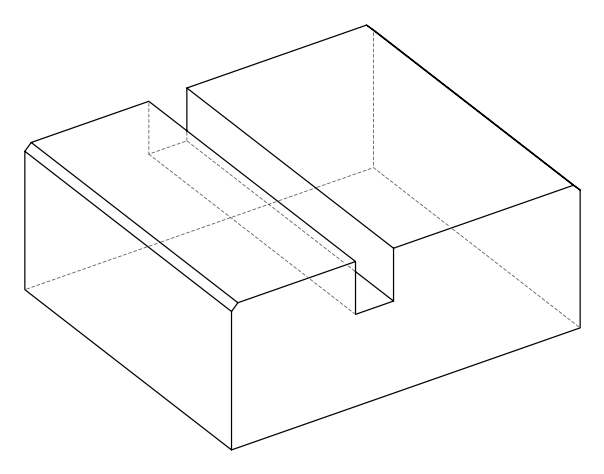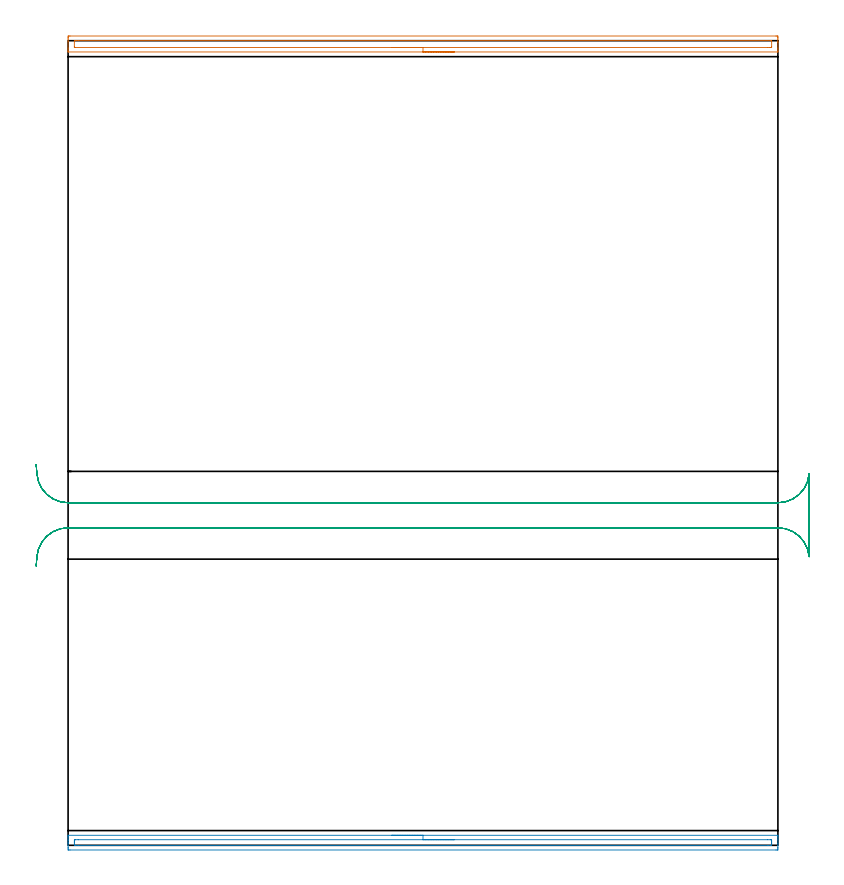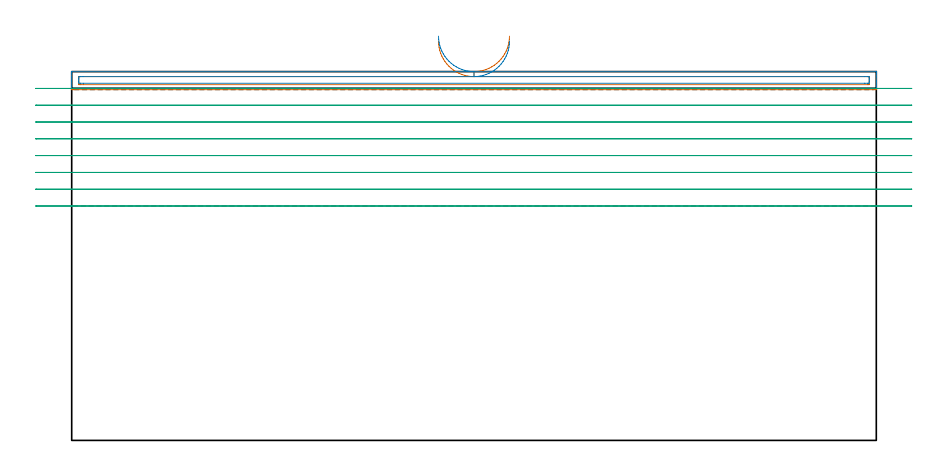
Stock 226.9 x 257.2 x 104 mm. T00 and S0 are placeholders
(PLAN: 3 operations, 1 tool changes, 16.5 min)
(1 AREA_MILL | FG_CHAMFER_SURFACE | UGT0205_001 | 3.81 min | 2956 mm3)
(2 AREA_MILL_1 | FG_CHAMFER_SURFACE_1 | UGT0205_001 | 3.81 min | 2511 mm3)
(3 MILL_RECTANGULAR_SLOT | SLOT_RECTANGULAR | UGT0201_094 | Follow Part, ap 5, ae 75% | 8.86 min | 240859 mm3)
(TOOL UGT0205_001 | Chamfer Mill 20 x 3 x 45 deg. | D20 FL50 Z2)
(TOOL UGT0201_094 | End mill 20 mm | D20 FL38 Z4)
(OP 1 AREA_MILL)
G17 G21 G94 G90
T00 M6
G54
G17 G0 G90 X123.45 Y253.6 S1061 M3
G43 Z114. H0
G94 G1 X123.412 Z113.128 F250.
X123.298 Z112.264
X123.109 Z111.412
X122.847 Z110.58
X122.513 Z109.774
X122.11 Z109.
X121.642 Z108.264
X121.11 Z107.572
X120.521 Z106.929
X119.878 Z106.34
X119.186 Z105.808
X118.45 Z105.34
X117.676 Z104.937
X116.87 Z104.603
X116.038 Z104.341
X115.186 Z104.152
X114.322 Z104.038
X113.45 Z104.
X0.154
X0.01 Y253.602 Z103.988
X0.002 Y253.724 Z103.868
X0. Y253.851 Z103.748
Y254.232 Z103.367
Y254.837 Z102.757
Y256.89 Z100.707
Y257.463 Z100.132
Y258.052 Z99.544
X0.003 Y258.338 Z99.258
X0.01 Y258.692 Z98.904
X0.234 Y258.697 Z98.9
X0.6 Y258.7
X226.3
X226.666 Y258.697
X226.89 Y258.692 Z98.904
X226.9 Y258.338 Z99.258
Y258.052 Z99.544
Y257.463 Z100.132
Y256.89 Z100.707
Y256.588 Z101.009
Y254.837 Z102.757
Y254.232 Z103.367
Y253.851 Z103.748
X226.898 Y253.724 Z103.868
X226.89 Y253.602 Z103.988
X226.746 Y253.6 Z104.
X113.45
Y255.014 Z102.586
X2.385 Y255.015 Z102.585
X2.203 Y255.016 Z102.584
X2.044 Y255.02 Z102.58
X2.012 Y255.021 Z102.579
X2.007 Y255.042 Z102.558
X2.004 Y255.068 Z102.532
X2.001 Y255.214 Z102.386
Y257.091 Z100.509
X2.005 Y257.191 Z100.409
X2.01 Y257.257 Z100.343
X2.015 Y257.28 Z100.32
X2.03
X2.385 Y257.285 Z100.315
X2.565 Y257.286 Z100.314
X3.277
X224.515 Y257.285 Z100.315
X224.697 Y257.284 Z100.316
X224.856 Y257.28 Z100.32
X224.888 Y257.279 Z100.321
X224.893 Y257.258 Z100.342
X224.896 Y257.232 Z100.368
X224.899 Y257.086 Z100.514
Y255.21 Z102.39
X224.895 Y255.109 Z102.491
X224.89 Y255.043 Z102.557
X224.885 Y255.021 Z102.579
X224.87 Y255.02 Z102.58
X224.515 Y255.015 Z102.585
X224.335
X223.623 Y255.014 Z102.586
X113.45
X112.578 Z102.624
X111.714 Z102.738
X110.862 Z102.927
X110.03 Z103.189
X109.224 Z103.523
X108.45 Z103.926
X107.714 Z104.394
X107.022 Z104.925
X106.379 Z105.515
X105.79 Z106.158
X105.258 Z106.85
X104.79 Z107.586
X104.387 Z108.36
X104.053 Z109.166
X103.791 Z109.998
X103.602 Z110.849
X103.488 Z111.714
X103.45 Z112.586
G0 Z114.
M5
M2
(OP 2 AREA_MILL_1)
G17 G21 G94 G90
T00 M6
G54
G17 G0 G90 X103.45 Y3.2 S1061 M3
G43 Z114. H0
G94 G1 X103.488 Z113.128 F250.
X103.602 Z112.263
X103.791 Z111.412
X104.053 Z110.58
X104.387 Z109.774
X104.79 Z109.
X105.258 Z108.264
X105.79 Z107.572
X106.379 Z106.929
X107.022 Z106.339
X107.714 Z105.808
X108.45 Z105.34
X109.224 Z104.937
X110.03 Z104.603
X110.862 Z104.341
X111.714 Z104.152
X112.578 Z104.038
X113.45 Z104.
X226.746
X226.89 Y3.197 Z103.988
X226.893 Y3.159 Z103.95
X226.9 Y2.805 Z103.605
Y2.356 Z103.155
Y1.74 Z102.535
Y0.542 Z101.339
Y-0.04 Z100.754
Y-0.639 Z100.156
X226.898 Y-0.93 Z99.865
X226.892 Y-1.491 Z99.305
X226.864 Y-1.493 Z99.303
X226.3 Y-1.5 Z99.3
X0.6
X0.036 Y-1.493 Z99.303
X0.007 Y-1.491 Z99.305
X0. Y-0.93 Z99.865
Y-0.639 Z100.156
Y-0.04 Z100.754
Y0.542 Z101.339
Y0.85 Z101.646
Y1.432 Z102.228
Y1.74 Z102.535
Y2.356 Z103.155
Y2.806 Z103.605
X0.007 Y3.159 Z103.95
X0.01 Y3.197 Z103.988
X0.154 Y3.2 Z104.
X113.45
Y1.786 Z102.586
X223.623
X224.473 Y1.783 Z102.583
X224.515 Y1.78 Z102.58
X224.89 Y1.74 Z102.54
X224.897 Y1.359 Z102.159
X224.898 Y0.85 Z101.65
Y0.469 Z101.269
X224.89 Y-0.04 Z100.76
X224.556 Y-0.08 Z100.72
X224.515 Y-0.082 Z100.718
X223.669 Y-0.086 Z100.714
X223.623
X3.277
X2.427 Y-0.083 Z100.717
X2.385 Y-0.08 Z100.72
X2.01 Y-0.04 Z100.76
X2.003 Y0.341 Z101.141
X2.002 Y0.85 Z101.65
Y1.231 Z102.031
X2.01 Y1.74 Z102.54
X2.344 Y1.78 Z102.58
X2.385 Y1.782 Z102.582
X3.231 Y1.786 Z102.586
X3.277
X113.45
X114.322 Z102.624
X115.186 Z102.738
X116.038 Z102.926
X116.87 Z103.189
X117.676 Z103.523
X118.45 Z103.925
X119.186 Z104.394
X119.878 Z104.925
X120.521 Z105.515
X121.11 Z106.158
X121.642 Z106.85
X122.11 Z107.586
X122.513 Z108.36
X122.847 Z109.166
X123.109 Z109.998
X123.298 Z110.849
X123.412 Z111.714
X123.45 Z112.586
G0 Z114.
M5
M2
(OP 3 MILL_RECTANGULAR_SLOT)
G17 G21 G94 G90
T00 M6
G54
G17 G0 G90 X-10.202 Y89.283 S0 M3
G43 Z114. H0
Z99.262
G94 G1 X-9.97 Y92.274 F250.
G2 X0. Y101.5 R10. F500.
G1 X226.9
G2 X236.87 Y92.274 R10.
G1 X236.9
Y118.726
X236.87
G2 X226.9 Y109.5 R10.
G1 X0.
G2 X-9.97 Y118.726 R10.
G1 X-10.202 Y121.717 F250.
G0 Y89.283 Z94.525
G1 X-9.97 Y92.274
G2 X0. Y101.5 R10. F500.
G1 X226.9
G2 X236.87 Y92.274 R10.
G1 X236.9
Y118.726
X236.87
G2 X226.9 Y109.5 R10.
G1 X0.
G2 X-9.97 Y118.726 R10.
G1 X-10.202 Y121.717 F250.
G0 Y89.283 Z89.787
G1 X-9.97 Y92.274
G2 X0. Y101.5 R10. F500.
G1 X226.9
G2 X236.87 Y92.274 R10.
G1 X236.9
Y118.726
X236.87
G2 X226.9 Y109.5 R10.
G1 X0.
G2 X-9.97 Y118.726 R10.
G1 X-10.202 Y121.717 F250.
G0 Y89.283 Z85.05
G1 X-9.97 Y92.274
G2 X0. Y101.5 R10. F500.
G1 X226.9
G2 X236.87 Y92.274 R10.
G1 X236.9
Y118.726
X236.87
G2 X226.9 Y109.5 R10.
G1 X0.
G2 X-9.97 Y118.726 R10.
G1 X-10.202 Y121.717 F250.
G0 Y89.283 Z80.312
G1 X-9.97 Y92.274
G2 X0. Y101.5 R10. F500.
G1 X226.9
G2 X236.87 Y92.274 R10.
G1 X236.9
Y118.726
X236.87
G2 X226.9 Y109.5 R10.
G1 X0.
G2 X-9.97 Y118.726 R10.
G1 X-10.202 Y121.717 F250.
G0 Y89.283 Z75.575
G1 X-9.97 Y92.274
G2 X0. Y101.5 R10. F500.
G1 X226.9
G2 X236.87 Y92.274 R10.
G1 X236.9
Y118.726
X236.87
G2 X226.9 Y109.5 R10.
G1 X0.
G2 X-9.97 Y118.726 R10.
G1 X-10.202 Y121.717 F250.
G0 Y89.283 Z70.837
G1 X-9.97 Y92.274
G2 X0. Y101.5 R10. F500.
G1 X226.9
G2 X236.87 Y92.274 R10.
G1 X236.9
Y118.726
X236.87
G2 X226.9 Y109.5 R10.
G1 X0.
G2 X-9.97 Y118.726 R10.
G1 X-10.202 Y121.717 F250.
G0 Y89.283 Z66.1
G1 X-9.97 Y92.274
G2 X0. Y101.5 R10. F500.
G1 X226.9
G2 X236.87 Y92.274 R10.
G1 X236.9
Y118.726
X236.87
G2 X226.9 Y109.5 R10.
G1 X0.
G2 X-9.97 Y118.726 R10.
G1 X-10.202 Y121.717 F250.
G0 Z114.
M5
M2
